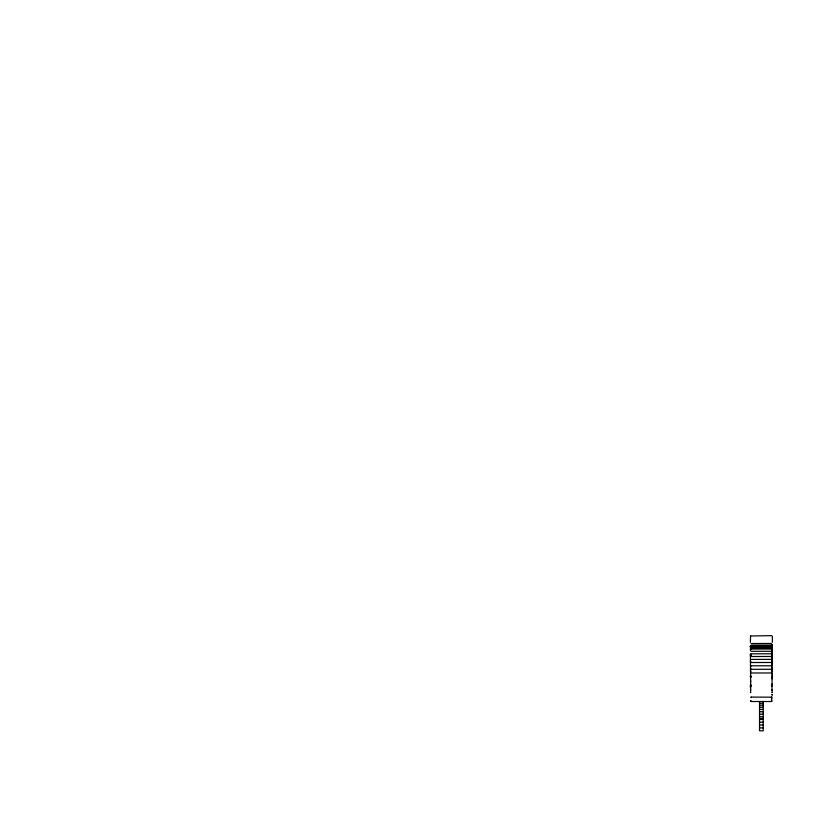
<?xml version="1.0" encoding="UTF-8"?>
<svg xmlns="http://www.w3.org/2000/svg" width="813" height="813" viewBox="0 0 813 813"><rect width="100%" height="100%" fill="white"/><g stroke="black" fill="none" stroke-linecap="round" stroke-linejoin="round"><path stroke-width="1.22" d="M772.34 692.534L772.309 692.036M750.419 686.711L750.379 687.239L750.389 686.355M750.389 676.02L750.379 676.894A1.26 0.722 0 0 0 750.511 677.209C750.806 678.794 751.801 674.688 750.419 676.924M750.389 671.06L750.755 671.599M750.551 645.949L750.389 646.457L751.293 645.685M772.309 676.335L772.35 676.894A1.26 0.722 0 0 1 772.208 677.209C771.923 678.804 770.927 674.688 772.309 676.924M751.151 646.335L750.379 647.209L750.379 646.305M750.379 649.587L750.379 650.176L750.755 649.638M750.379 661.782L750.755 662.097M772.34 690.125L771.974 690.715M750.389 655.817L751.293 655.105M750.419 646.142L751.151 645.695M750.551 635.979L750.379 642.321M750.551 646.447L750.389 646.945L750.877 646.426M750.419 690.003L750.755 690.461L750.379 654.13L751.11 654.495L750.379 654.495M750.48 646.681L751.293 645.583M750.48 648.205L751.151 648.195M750.379 692.554L750.755 692.463M750.48 655.563L751.151 655.115M750.551 635.979L771.72 635.644L772.34 636.386L772.35 642.321M750.755 700.603L751.293 701.517L771.435 701.517L771.974 700.603M750.643 648.307L750.389 648.916L751.151 647.626M750.755 649.038L750.48 649.872M750.877 648.286L751.009 647.656L771.435 648.052M772.35 654.13L771.618 654.495L772.34 654.638M750.755 661.355L750.48 662.27M750.755 666.741L750.755 666.314M750.643 668.408L750.48 669.312L750.48 668.52M750.755 670.796L750.48 671.741M750.755 675.806L750.48 676.751M750.755 680.959L750.48 681.894M751.009 643.52L771.578 643.49M751.009 645.166L771.435 645.115M751.009 646.884L771.435 646.843M771.578 648.063L751.009 648.093M751.009 649.069L771.435 649.018M751.009 651.335L771.435 651.294M751.009 653.815L771.435 653.774M751.009 656.508L771.435 656.467M751.009 659.414L771.578 659.384M751.009 662.514L771.578 662.483M751.009 665.806L771.578 665.786M751.009 669.302L771.578 669.282M751.009 672.991L771.578 672.961M750.755 686.223L750.48 687.158M750.755 691.578L750.48 692.503M751.151 697.117L751.151 697.635L751.009 697.087L771.578 697.188M771.578 697.615L771.435 697.127M751.293 645.807L771.435 645.807L772.35 647.087L771.435 646.02L751.293 646.02M751.293 646.203L771.578 646.213M750.653 701.253L751.293 701.253M771.944 701.345L771.435 701.253M759.535 703.265L763.194 703.265M759.535 705.166L763.194 705.166M759.535 707.229L763.194 707.229M759.535 709.434L763.194 709.434M759.535 711.771L763.194 711.771M759.535 714.221L763.194 714.221M759.535 716.792L763.194 716.792M759.535 718.601L763.194 718.601M759.535 719.454L763.194 719.454M759.535 722.198L763.194 722.198M759.535 725.023L763.194 725.023M759.535 727.899L763.194 727.899M771.974 694.292L772.35 695.227L771.974 694.759M771.435 664.109L772.34 664.739L771.578 664.119M771.578 660.918L772.34 661.599L771.435 660.908M771.435 655.105L772.34 655.817M772.309 650.542L771.435 649.872L772.35 650.969M771.578 652.524L772.34 653.235L771.435 652.514M772.34 646.426L771.435 646.091M771.435 644.282L772.34 645.004L771.578 644.292M771.974 691.985L771.974 692.463M771.974 689.78L772.35 648.703L771.578 647.859M771.974 684.455L772.35 683.763M771.578 655.115L772.34 655.654L771.974 654.892M771.974 678.367L771.974 678.804M771.974 676.172L771.974 676.629M771.974 674.109L772.35 673.571M771.852 671.132C770.378 670.024 773.315 672.371 771.852 671.192M772.309 658.479L771.435 657.565L772.34 658.703M771.974 669.16L772.35 668.703M771.72 646.132L772.34 646.833M771.974 664.404L771.974 663.642L772.35 664.424M771.974 659.861L771.974 659.14L772.35 659.577M772.309 668.052L771.435 667.097L772.34 668.174M771.974 653.134L771.974 653.51M771.974 651.548L771.974 650.918L772.35 651.437M771.974 646.183L772.248 646.437M772.177 648.307L772.35 648.926M771.72 696.812L771.578 699.82L771.578 696.843M763.194 701.517L763.194 730.816L759.535 730.816L759.535 701.517M772.35 685.247C771.822 687.513 770.724 684.221 772.35 685.247M772.35 689.719L771.974 690.481L772.35 689.749M750.389 685.207C750.734 687.452 752.177 684.424 750.419 685.176"/></g></svg>
